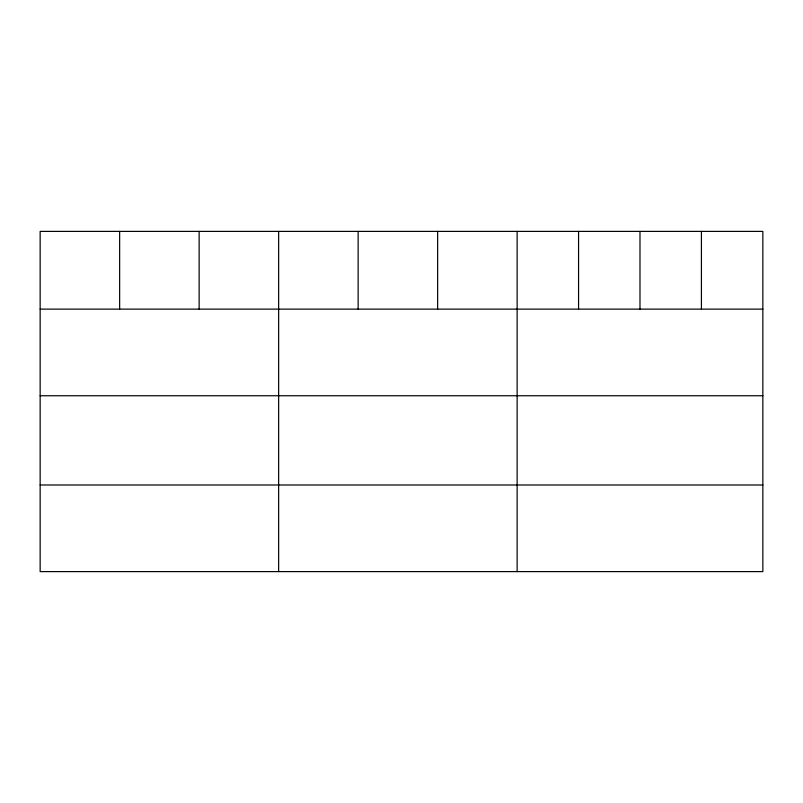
<?xml version="1.0" encoding="UTF-8"?>
<svg xmlns="http://www.w3.org/2000/svg" width="803" height="803" viewBox="0 0 803 803"><rect width="100%" height="100%" fill="white"/><g stroke="black" fill="none" stroke-linecap="round" stroke-linejoin="round"><path stroke-width="1.2" d="M762.85 309.125L762.85 571.606L40.15 571.606L40.15 231.394L762.85 231.394L762.85 309.125L40.15 309.125M40.15 395.749L762.85 395.749M40.15 484.992L762.85 484.992M701.42 231.394L701.42 309.125M639.991 231.394L639.991 309.125M578.561 231.394L578.561 309.125M517.132 231.394L517.132 571.606M437.635 231.394L437.635 309.125M358.138 231.394L358.138 309.125M278.641 231.394L278.641 571.606M199.144 231.394L199.144 309.125M119.647 231.394L119.647 309.125"/></g></svg>
